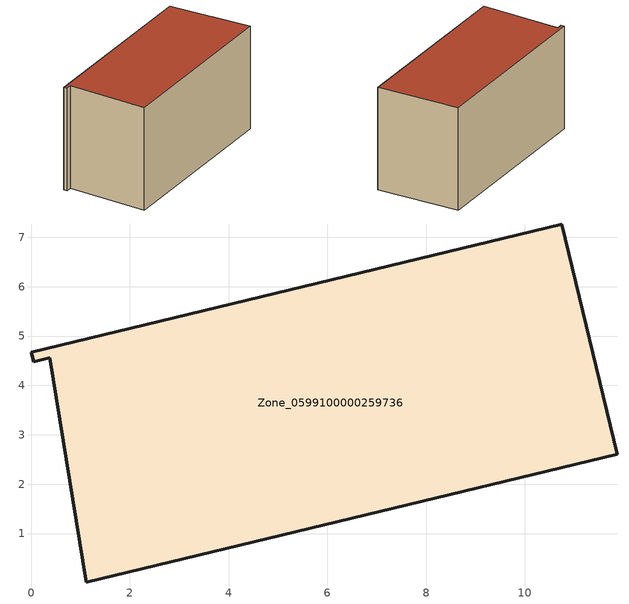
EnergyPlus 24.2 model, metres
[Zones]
Zone_0599100000259736
 floor ground (C_G): 10.75,7.27 11.87,2.61 1.12,0.02 0.37,4.56 0.05,4.47 0,4.67 z0
 wall outside (C_F): 1.12,0.02 11.87,2.61 10.75,7.27 0,4.67 0.05,4.47 0.37,4.56 1.12,0.02 z0:5.89
 roof outside (C_R): 11.87,2.61 10.75,7.27 0,4.67 0.05,4.47 0.37,4.56 1.12,0.02 z5.89
[BUILDING]
Pand.0599100000259736: North Axis=0; Terrain=City; Loads Convergence Tolerance Value=0.04; Temperature Convergence Tolerance Value=0.4; Solar Distribution=FullExterior; Maximum Number of Warmup Days=25; Minimum Number of Warmup Days=1
[Site:Location]
Rotterdam.The.Hague.AP_ZH_NLD Design_Conditions: Latitude=51.96; Longitude=4.45; Time Zone=1; Elevation=-4.5
[SITE:GROUNDTEMPERATURE:BUILDINGSURFACE]
18, 18, 18, 18, 18, 18, 18, 18, 18, 18, 18, 18
[MATERIAL] Thermal Absorptance=0.9; Solar Absorptance=0.7; Visible Absorptance=0.7
Name | Roughness | Thickness | Conductivity | Density | Specific Heat
G.TI.1975-1991 | MediumSmooth | 0.15 | 0.288461 | 540 | 1210
F.TI.1975-1991 | Rough | 0.3 | 0.230769 | 1920 | 840
R.TI.1975-1991 | MediumRough | 0.2 | 0.153846 | 1500 | 1000
[CONSTRUCTION]
C_G: G.TI.1975-1991
C_F: F.TI.1975-1991
C_R: R.TI.1975-1991
[ZONE]
Zone_0599100000259736: Type=1; Multiplier=1; Ceiling Height=Autocalculate; Volume=Autocalculate; Floor Area=autocalculate; Part of Total Floor Area=Yes
[ZONEINFILTRATION:DESIGNFLOWRATE]
Infil_Zone_0599100000259736: Zone or ZoneList or Space or SpaceList=Zone_0599100000259736; Schedule=AlwaysOn; Design Flow Rate Calculation Method=Flow/Area; Flow Rate per Floor Area=0.003; Constant Term Coefficient=1; Temperature Term Coefficient=0; Velocity Term Coefficient=0; Velocity Squared Term Coefficient=0
[HVACTEMPLATE:ZONE:IDEALLOADSAIRSYSTEM]
Zone_0599100000259736: Maximum Heating Supply Air Temperature=50; Minimum Cooling Supply Air Temperature=13; Maximum Heating Supply Air Humidity Ratio=0.0156; Minimum Cooling Supply Air Humidity Ratio=0.0077; Heating Limit=NoLimit; Cooling Limit=NoLimit; Dehumidification Control Type=ConstantSensibleHeatRatio; Cooling Sensible Heat Ratio=0.7; Dehumidification Setpoint=60; Humidification Control Type=None; Humidification Setpoint=30; Outdoor Air Method=None; Outdoor Air Flow Rate per Person=0.00944; Outdoor Air Flow Rate per Zone Floor Area=0; Outdoor Air Flow Rate per Zone=0; Demand Controlled Ventilation Type=None; Outdoor Air Economizer Type=NoEconomizer; Heat Recovery Type=None; Sensible Heat Recovery Effectiveness=0.7; Latent Heat Recovery Effectiveness=0.65
[ZONECONTROL:THERMOSTAT]
ThermostatControl_Zone_0599100000259736: Zone or ZoneList=Zone_0599100000259736; Control Type Schedule=DualSetpointControlType; Control 1=Thermostat_Zone_0599100000259736; Temperature Difference Between Cutout And Setpoint=0
[THERMOSTATSETPOINT:DUALSETPOINT]
Thermostat_Zone_0599100000259736: Heating Setpoint Temperature Schedule=HeatingSetpoint_Zone_0599100000259736; Cooling Setpoint Temperature Schedule=CoolingSetpoint_Zone_0599100000259736
[SCHEDULE:COMPACT]
HeatingSetpoint_Zone_0599100000259736: Through: 12/31, For: AllDays, Until: 24:00, 21
CoolingSetpoint_Zone_0599100000259736: Through: 12/31, For: AllDays, Until: 24:00, 24
DualSetpointControlType: Through: 12/31, For: AllDays, Until: 24:00, 4
AlwaysOn: Through: 12/31, For: AllDays, Until: 24:00, 1
